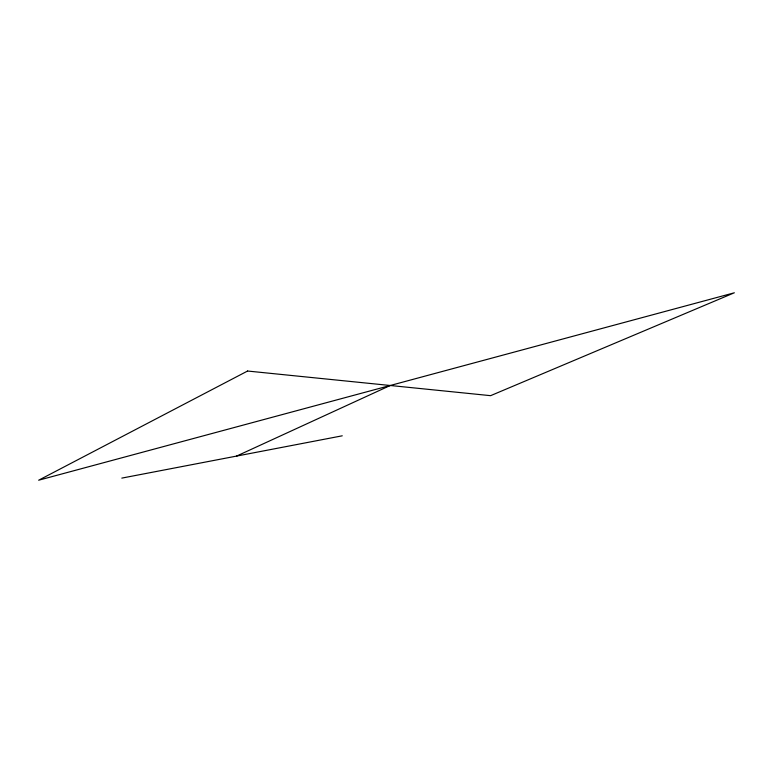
<?xml version="1.0" encoding="UTF-8"?>
<svg xmlns="http://www.w3.org/2000/svg" width="773" height="773" viewBox="0 0 773 773"><rect width="100%" height="100%" fill="white"/><g stroke="black" fill="none" stroke-linecap="round" stroke-linejoin="round"><path stroke-width="1.16" d="M236.567 456.089L390.239 385.495M121.815 478.11L342.255 435.808M247.582 371.03L38.65 480.217L734.35 292.783L490.604 395.67L247.582 371.03"/></g></svg>
